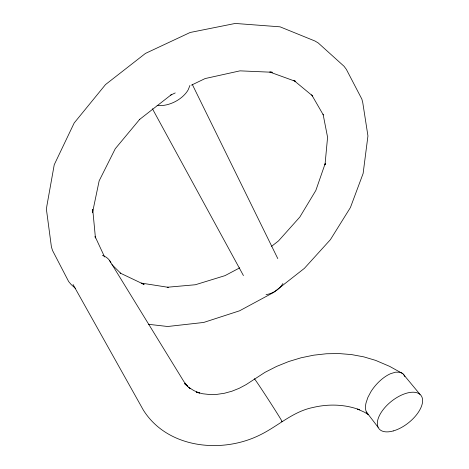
<?xml version="1.0" encoding="UTF-8"?>
<svg xmlns="http://www.w3.org/2000/svg" width="469" height="469" viewBox="0 0 469 469"><rect width="100%" height="100%" fill="white"/><g stroke="black" fill="none" stroke-linecap="round" stroke-linejoin="round"><path stroke-width="0.7" d="M325.316 163.558L325.005 164.824L327.579 137.265L323.071 114.166M325.146 163.663L315.842 190.455L299.802 217.083L278.533 240.884L271.621 246.301M189.957 85.428L188.192 89.808A23.497 14.392 -27 0 1 157.103 105.437M420.007 394.382L402.871 373.74L389.727 366.406L375.634 360.38L363.803 356.868L351.574 354.593L339.069 353.562L326.412 353.761L313.726 355.174L301.127 357.771L288.734 361.523L276.657 366.395L265.003 372.327L246.161 384.586L239.167 388.314L231.874 391.228L224.434 393.257L217.006 394.365L209.731 394.535L202.76 393.772L196.23 392.102L199.595 393.04L193.908 390.624L188.872 387.435L190.314 388.737M170.675 95.125L171.226 94.756L139.375 119.63L139.785 119.243L115.263 148.732L99.152 180.864L92.481 212.774L92.733 209.409L95.447 238.018L95.014 236.839M239.735 267.846L225.009 275.637L195.368 284.753L167.222 287.251M171.326 94.808L175.23 92.932M191.481 85.124L205.129 78.558L240.011 70.848L272.313 72.267L270.291 71.95M148.321 324.284L167.673 326.5L203.681 322.455L239.565 310.806L273.638 292.439L304.387 268.356L330.416 239.641L350.413 207.544L363.123 173.477L367.942 135.928L362.76 102.617L361.851 99.088L346.351 69.365L344.047 66.27L318.228 42.955L314.969 41.014L280.052 26.827L235.233 23.45L190.15 32.478L145.449 53.419L105.502 84.59L74.184 122.972L54.24 164.73L46.871 205.909L46.408 209.285L51.414 246.94L52.557 250.546L68.662 281.564L71.153 284.519L75.48 288.435M168.43 287.35L141.198 283.077L144.135 284.472L120.082 273.011M269.628 71.986L295.757 81.459L294.708 80.768M293.729 80.31L312.723 96.028M190.168 388.602L184.563 383.548L187.524 386.216L183.784 381.42L109.488 260.401M111.944 264.633L120.75 273.321M366.406 412.022L378.108 427.288M311.651 94.761L323.293 114.917M73.053 284.507L143.326 410.058C167.339 448.405 221.702 453.986 259.844 435.039C277.795 426.356 292.779 411.553 312.905 407.502C328.277 403.815 344.768 404.214 359.641 409.812L357.607 409.103L364.472 412.228L368.622 414.725A26.053 13.05 -49.7 0 1 365.984 403.106L367.843 397.495L370.956 391.627A27.044 13.537 -49.7 0 1 390.56 373.693L395.467 372.193L399.664 372.216A26.047 13.044 -49.8 0 1 402.871 373.734M152.425 108.761L243.434 275.573M192.231 84.309L277.789 258.601M95.072 236.47L104.599 256.948M403.369 374.209A26.047 13.044 -49.8 0 1 404.882 376.63M254.415 378.94A25.531 0.457 57.1 0 1 269.159 400.784A25.531 0.457 57.1 0 1 281.769 421.285M102.435 255.464A21.879 15.776 -28.3 0 1 110.79 262.816M282.93 283.516A18.866 14.176 -27.3 0 1 266.064 294.62M393.257 430.935A26.803 13.718 -38.5 0 0 422.053 397.325A26.803 13.718 -38.5 0 0 384.603 407.866A26.803 13.718 -38.5 0 0 393.257 430.935"/></g></svg>
